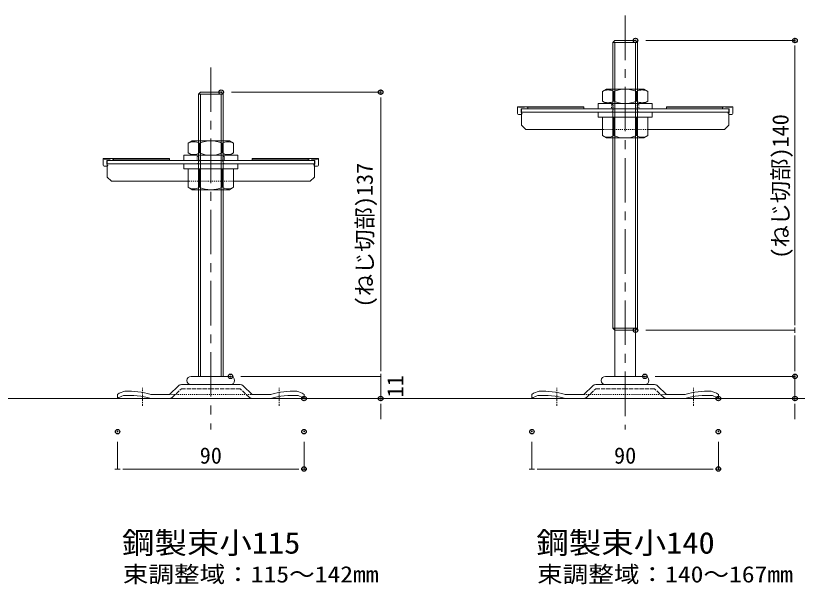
# Model space of a CAD drawing. Units: millimetres, scale not verified. Extents: x -849 to 851, y -136 to 149.
# Drawn here: x 424.5 to 500, y 33 to 88 of the extents above; entities that cross this region are included whole.
import ezdxf
from ezdxf.enums import TextEntityAlignment as Align

# ---------------------------------------------------------------- set-up
doc = ezdxf.new("R2010")
doc.units = ezdxf.units.MM
doc.header["$LTSCALE"] = 0.86
doc.header["$PDMODE"] = 32
doc.header["$PDSIZE"] = 0.43
for name, pattern in [('CHAIN1', [8, 5, -1, 1, -1]), ('DASHED1', [1.8, 1.2, -0.6]), ('LONG_DASHED2', [13, 12, -1])]:
    doc.linetypes.add(name, pattern=pattern)
for name, color, linetype, lineweight in [('0-0_一般', 4, 'Continuous', 9), ('0-1_A10_通り芯寸法', 1, 'Continuous', 9), ('0-2_0', 2, 'Continuous', 9), ('0-4_外形線2', 2, 'CHAIN1', 9)]:
    doc.layers.add(name, color=color, linetype=linetype, lineweight=lineweight)
doc.layers.add('0-3_DEFPOINTS', color=7, linetype='Continuous')
doc.layers.add('0-6_作図', color=7, linetype='Continuous')
doc.styles.add('ＭＳ ゴシック', font='')
doc.styles.get('ＭＳ ゴシック').set_extended_font_data('MS Gothic')

# ---------------------------------------------------------------- blocks, each defined once
blk = doc.blocks.new('_DOT')
at = {"layer": '0-2_0', "color": 7}
for p, q in [((-2.5, 0), (-5, 0)), ((-1.25, 0), (1.25, 0))]:
    blk.add_line(p, q, dxfattribs=at)
blk = doc.blocks.new('グループ-172-1')
at = {"layer": '0-0_一般', "color": 2, "linetype": 'CHAIN1'}
for p, q in [((20141.37, -45250.72), (20141.37, -45207.22)), ((20471.37, -45250.72), (20471.37, -45207.22))]:
    blk.add_line(p, q, dxfattribs=at)
at = {"layer": '0-2_0'}
for p, q in [((20258.87, -45179.22), (20306.37, -45179.22)), ((20353.87, -45179.22), (20306.37, -45179.22)), ((20206.37, -45222.72), (20228.48, -45201.93)), ((20235.33, -45199.22), (20306.37, -45199.22)), ((20258.87, -45199.22), (20306.37, -45199.22)), ((20353.87, -45199.22), (20306.37, -45199.22)), ((20377.41, -45199.22), (20306.37, -45199.22)), ((20406.37, -45222.72), (20384.25, -45201.93)), ((20081.37, -45232.72), (20081.37, -45222.72)), ((20161.37, -45222.72), (20206.37, -45222.72)), ((20451.37, -45222.72), (20406.37, -45222.72)), ((20531.37, -45232.72), (20531.37, -45222.72)), ((20081.37, -45232.72), (20161.37, -45232.72)), ((20161.37, -45232.72), (20306.37, -45232.72)), ((20451.37, -45232.72), (20306.37, -45232.72)), ((20531.37, -45232.72), (20451.37, -45232.72))]:
    blk.add_line(p, q, dxfattribs=at)
at = {"layer": '0-2_0', "linetype": 'DASHED1'}
blk.add_line((20206.37, -45222.72), (20406.37, -45222.72), dxfattribs=at)
at = {"layer": '0-2_0', "linetype": 'LONG_DASHED2'}
for p, q in [((20213.22, -45230.01), (20235.33, -45209.22)), ((20235.33, -45209.22), (20306.37, -45209.22)), ((20377.41, -45209.22), (20306.37, -45209.22)), ((20399.52, -45230.01), (20377.41, -45209.22))]:
    blk.add_line(p, q, dxfattribs=at)
at = {"layer": '0-2_0'}
for centre, radius, start, end in [((20258.87, -45189.22), 10, 90, 180), ((20353.87, -45189.22), 10, 0, 90), ((20235.33, -45209.22), 10, 90, 133.22853), ((20258.87, -45189.22), 10, 180, 270), ((20353.87, -45189.22), 10, 270, 0), ((20377.41, -45209.22), 10, 46.77147, 90), ((20109.42, -45264.11), 50, 102.09637, 124.12695), ((20106.16, -45264.11), 40, 104.94806, 128.30284), ((20108.01, -45415.07), 190, 73.68982, 93.67123), ((20106.59, -45415.07), 200, 74.1055, 92.19297), ((20506.14, -45415.07), 200, 87.80703, 105.8945), ((20504.73, -45415.07), 190, 86.32877, 106.31018), ((20503.32, -45264.11), 50, 55.87305, 77.90363), ((20506.57, -45264.11), 40, 51.69716, 75.05194)]:
    blk.add_arc(centre, radius, start, end, dxfattribs=at)
at = {"layer": '0-2_0', "linetype": 'LONG_DASHED2'}
for centre, start, end in [((20206.37, -45222.72), 270, 313.22853), ((20406.37, -45222.72), 226.77147, 270)]:
    blk.add_arc(centre, 10, start, end, dxfattribs=at)
blk = doc.blocks.new('グループ-175-1')
at = {"layer": '0-0_一般', "color": 2, "linetype": 'CHAIN1'}
for p, q in [((19141.37, -45250.72), (19141.37, -45207.22)), ((19471.37, -45250.72), (19471.37, -45207.22))]:
    blk.add_line(p, q, dxfattribs=at)
at = {"layer": '0-2_0'}
for p, q in [((19258.87, -45179.22), (19306.37, -45179.22)), ((19353.87, -45179.22), (19306.37, -45179.22)), ((19206.37, -45222.72), (19228.48, -45201.93)), ((19235.33, -45199.22), (19306.37, -45199.22)), ((19258.87, -45199.22), (19306.37, -45199.22)), ((19353.87, -45199.22), (19306.37, -45199.22)), ((19377.41, -45199.22), (19306.37, -45199.22)), ((19406.37, -45222.72), (19384.25, -45201.93)), ((19081.37, -45232.72), (19081.37, -45222.72)), ((19161.37, -45222.72), (19206.37, -45222.72)), ((19451.37, -45222.72), (19406.37, -45222.72)), ((19531.37, -45232.72), (19531.37, -45222.72)), ((19081.37, -45232.72), (19161.37, -45232.72)), ((19161.37, -45232.72), (19306.37, -45232.72)), ((19451.37, -45232.72), (19306.37, -45232.72)), ((19531.37, -45232.72), (19451.37, -45232.72))]:
    blk.add_line(p, q, dxfattribs=at)
at = {"layer": '0-2_0', "linetype": 'DASHED1'}
blk.add_line((19206.37, -45222.72), (19406.37, -45222.72), dxfattribs=at)
at = {"layer": '0-2_0', "linetype": 'LONG_DASHED2'}
for p, q in [((19213.22, -45230.01), (19235.33, -45209.22)), ((19235.33, -45209.22), (19306.37, -45209.22)), ((19377.41, -45209.22), (19306.37, -45209.22)), ((19399.52, -45230.01), (19377.41, -45209.22))]:
    blk.add_line(p, q, dxfattribs=at)
at = {"layer": '0-2_0'}
for centre, radius, start, end in [((19258.87, -45189.22), 10, 90, 180), ((19353.87, -45189.22), 10, 0, 90), ((19235.33, -45209.22), 10, 90, 133.22853), ((19258.87, -45189.22), 10, 180, 270), ((19353.87, -45189.22), 10, 270, 0), ((19377.41, -45209.22), 10, 46.77147, 90), ((19109.42, -45264.11), 50, 102.09637, 124.12695), ((19106.16, -45264.11), 40, 104.94806, 128.30284), ((19108.01, -45415.07), 190, 73.68982, 93.67123), ((19106.59, -45415.07), 200, 74.1055, 92.19297), ((19506.14, -45415.07), 200, 87.80703, 105.8945), ((19504.73, -45415.07), 190, 86.32877, 106.31018), ((19503.32, -45264.11), 50, 55.87305, 77.90363), ((19506.57, -45264.11), 40, 51.69716, 75.05194)]:
    blk.add_arc(centre, radius, start, end, dxfattribs=at)
at = {"layer": '0-2_0', "linetype": 'LONG_DASHED2'}
for centre, start, end in [((19206.37, -45222.72), 270, 313.22853), ((19406.37, -45222.72), 226.77147, 270)]:
    blk.add_arc(centre, 10, start, end, dxfattribs=at)
blk = doc.blocks.new('グループ-192-1')
at = {"layer": '0-0_一般'}
for p, q in [((19046.37, -44668.97), (19046.37, -44652.72)), ((19047.87, -44652.72), (19046.37, -44652.72)), ((19206.37, -44652.72), (19047.87, -44652.72)), ((19049.62, -44654.22), (19063.12, -44654.22)), ((19055.12, -44666.47), (19055.12, -44658.72)), ((19206.37, -44657.72), (19056.12, -44657.72)), ((19064.87, -44652.72), (19067.87, -44652.72)), ((19069.62, -44654.22), (19071.37, -44654.22)), ((19071.37, -44654.22), (19071.37, -44657.72)), ((19206.37, -44654.22), (19071.37, -44654.22)), ((19206.37, -44652.72), (19206.37, -44657.72)), ((19055.12, -44671.47), (19048.87, -44671.47))]:
    blk.add_line(p, q, dxfattribs=at)
for centre, radius, start, end in [((19048.12, -44653.47), 0.75, 0, 90), ((19049.62, -44653.47), 0.75, 180, 270), ((19056.12, -44658.72), 1, 90, 180), ((19063.12, -44653.47), 0.75, 270, 0), ((19064.62, -44653.47), 0.75, 90, 180), ((19068.12, -44653.47), 0.75, 0, 90), ((19069.62, -44653.47), 0.75, 180, 270), ((19048.87, -44668.97), 2.5, 180, 270), ((19055.12, -44668.97), 2.5, 60.20343, 90), ((19055.12, -44668.97), 2.5, 270, 299.79657)]:
    blk.add_arc(centre, radius, start, end, dxfattribs=at)
at = {"layer": '0-0_一般', "linetype": 'DASHED1'}
blk.add_arc((19055.12, -44668.97), 2.5, 299.79657, 60.20343, dxfattribs=at)
blk = doc.blocks.new('グループ-193-1')
at = {"layer": '0-0_一般'}
for p, q in [((19406.37, -44652.72), (19406.37, -44657.72)), ((19406.37, -44652.72), (19564.87, -44652.72)), ((19406.37, -44654.22), (19541.37, -44654.22)), ((19406.37, -44657.72), (19556.61, -44657.72)), ((19543.12, -44654.22), (19541.37, -44654.22)), ((19541.37, -44654.22), (19541.37, -44657.72)), ((19547.87, -44652.72), (19544.87, -44652.72)), ((19563.12, -44654.22), (19549.62, -44654.22)), ((19557.61, -44666.47), (19557.61, -44658.72)), ((19564.87, -44652.72), (19566.37, -44652.72)), ((19566.37, -44668.97), (19566.37, -44652.72)), ((19557.61, -44671.47), (19563.87, -44671.47))]:
    blk.add_line(p, q, dxfattribs=at)
for centre, radius, start, end in [((19543.12, -44653.47), 0.75, 270, 0), ((19544.62, -44653.47), 0.75, 90, 180), ((19548.12, -44653.47), 0.75, 0, 90), ((19549.62, -44653.47), 0.75, 180, 270), ((19556.61, -44658.72), 1, 0, 90), ((19563.12, -44653.47), 0.75, 270, 0), ((19564.62, -44653.47), 0.75, 90, 180), ((19557.61, -44668.97), 2.5, 90, 119.79657), ((19557.61, -44668.97), 2.5, 240.20343, 270), ((19563.87, -44668.97), 2.5, 270, 0)]:
    blk.add_arc(centre, radius, start, end, dxfattribs=at)
at = {"layer": '0-0_一般', "linetype": 'DASHED1'}
blk.add_arc((19557.61, -44668.97), 2.5, 119.79657, 240.20343, dxfattribs=at)
blk = doc.blocks.new('グループ-194-1')
at = {"layer": '0-0_一般'}
for p, q in [((19056.37, -44657.72), (19056.37, -44697.72)), ((19056.37, -44657.72), (19306.37, -44657.72)), ((19272.62, -44657.72), (19241.37, -44657.72)), ((19556.37, -44657.72), (19306.37, -44657.72)), ((19340.12, -44657.72), (19371.37, -44657.72)), ((19556.37, -44657.72), (19556.37, -44697.72)), ((19056.37, -44665.72), (19272.12, -44665.72)), ((19068.37, -44665.72), (19070.11, -44665.72)), ((19556.37, -44665.72), (19340.62, -44665.72)), ((19544.37, -44665.72), (19542.62, -44665.72)), ((19056.37, -44697.72), (19066.37, -44707.72)), ((19556.37, -44697.72), (19546.37, -44707.72)), ((19066.37, -44707.72), (19251.52, -44707.72)), ((19546.37, -44707.72), (19361.21, -44707.72))]:
    blk.add_line(p, q, dxfattribs=at)
at = {"layer": '0-0_一般', "linetype": 'DASHED1'}
for p, q in [((19273.37, -44647.72), (19273.37, -44656.97)), ((19277.12, -44647.72), (19273.37, -44647.72)), ((19335.62, -44647.72), (19339.37, -44647.72)), ((19339.37, -44647.72), (19339.37, -44656.97))]:
    blk.add_line(p, q, dxfattribs=at)
at = {"layer": '0-0_一般', "color": 7, "linetype": 'DASHED1'}
blk.add_line((19361.21, -44707.72), (19251.52, -44707.72), dxfattribs=at)
at = {"layer": '0-0_一般', "linetype": 'DASHED1'}
for points in [[(19277.12, -44660.72), (19277.12, -44647.72), (19273.37, -44647.72)], [(19335.62, -44660.72), (19335.62, -44647.72), (19339.37, -44647.72)]]:
    blk.add_lwpolyline(points, dxfattribs=at)
at = {"layer": '0-0_一般'}
for centre, radius, start, end in [((19272.62, -44656.97), 0.75, 270, 0), ((19340.12, -44656.97), 0.75, 180, 270), ((19272.12, -44660.72), 5, 270, 0), ((19340.62, -44660.72), 5, 180, 270)]:
    blk.add_arc(centre, radius, start, end, dxfattribs=at)
at = {"layer": '0-2_0', "color": 4}
for p, q in [((19278.94, -44639.53), (19278.94, -44615.91)), ((19333.79, -44639.53), (19333.79, -44615.91)), ((19241.37, -44645.22), (19241.37, -44657.72)), ((19306.37, -44645.22), (19241.37, -44645.22)), ((19306.37, -44645.22), (19371.37, -44645.22)), ((19371.37, -44645.22), (19371.37, -44657.72)), ((19306.37, -44678.22), (19251.52, -44678.22)), ((19278.94, -44678.22), (19278.94, -44722.53)), ((19306.37, -44678.22), (19361.21, -44678.22)), ((19333.79, -44678.22), (19333.79, -44722.53))]:
    blk.add_line(p, q, dxfattribs=at)
for points in [[(19251.52, -44615.91), (19261.37, -44610.22), (19306.37, -44610.22), (19351.37, -44610.22), (19361.21, -44615.91), (19361.21, -44639.53), (19351.37, -44645.22), (19306.37, -44645.22), (19261.37, -44645.22), (19251.52, -44639.53)], [(19371.37, -44645.22), (19241.37, -44645.22), (19241.37, -44657.72), (19371.37, -44657.72)], [(19371.37, -44665.72), (19241.37, -44665.72), (19241.37, -44678.22), (19371.37, -44678.22)], [(19251.52, -44722.53), (19261.37, -44728.22), (19306.37, -44728.22), (19351.37, -44728.22), (19361.21, -44722.53), (19361.21, -44678.22), (19251.52, -44678.22)]]:
    blk.add_lwpolyline(points, close=True, dxfattribs=at)
for centre, radius, start, end in [((19265.23, -44639.66), 27.42, 60.00001, 119.99999), ((19306.37, -44679.2), 68.98, 90, 113.42654), ((19306.37, -44679.2), 68.98, 66.57346, 90), ((19347.5, -44639.66), 27.42, 60.00001, 119.99999), ((19265.23, -44615.78), 27.42, 240.00001, 299.99999), ((19306.37, -44576.24), 68.98, 246.57346, 270), ((19306.37, -44576.24), 68.98, 270, 293.42654), ((19347.5, -44615.78), 27.42, 240.00001, 299.99999), ((19265.23, -44698.78), 27.42, 240.00001, 299.99999), ((19306.37, -44659.24), 68.98, 246.57346, 270), ((19306.37, -44659.24), 68.98, 270, 293.42654), ((19347.5, -44698.78), 27.42, 240.00001, 299.99999)]:
    blk.add_arc(centre, radius, start, end, dxfattribs=at)
at = {"layer": '0-0_一般'}
for name in ['グループ-192-1', 'グループ-193-1']:
    blk.add_blockref(name, (0, 0), dxfattribs=at)
blk = doc.blocks.new('グループ-195-1')
at = {"layer": '0-0_一般'}
for p, q in [((20046.37, -44543.97), (20046.37, -44527.72)), ((20047.87, -44527.72), (20046.37, -44527.72)), ((20206.37, -44527.72), (20047.87, -44527.72)), ((20064.87, -44527.72), (20067.87, -44527.72)), ((20206.37, -44527.72), (20206.37, -44532.72)), ((20055.13, -44546.47), (20048.87, -44546.47)), ((20049.62, -44529.22), (20063.12, -44529.22)), ((20055.13, -44541.47), (20055.13, -44533.72)), ((20206.37, -44532.72), (20056.13, -44532.72)), ((20069.62, -44529.22), (20071.37, -44529.22)), ((20071.37, -44529.22), (20071.37, -44532.72)), ((20206.37, -44529.22), (20071.37, -44529.22))]:
    blk.add_line(p, q, dxfattribs=at)
for centre, radius, start, end in [((20048.12, -44528.47), 0.75, 0, 90), ((20064.62, -44528.47), 0.75, 90, 180), ((20068.12, -44528.47), 0.75, 0, 90), ((20048.87, -44543.97), 2.5, 180, 270), ((20049.62, -44528.47), 0.75, 180, 270), ((20056.13, -44533.72), 1, 90, 180), ((20055.13, -44543.97), 2.5, 60.20343, 90), ((20055.13, -44543.97), 2.5, 270, 299.79657), ((20063.12, -44528.47), 0.75, 270, 0), ((20069.62, -44528.47), 0.75, 180, 270)]:
    blk.add_arc(centre, radius, start, end, dxfattribs=at)
at = {"layer": '0-0_一般', "linetype": 'DASHED1'}
blk.add_arc((20055.13, -44543.97), 2.5, 299.79657, 60.20343, dxfattribs=at)
blk = doc.blocks.new('グループ-196-1')
at = {"layer": '0-0_一般'}
for p, q in [((20406.37, -44527.72), (20406.37, -44532.72)), ((20406.37, -44527.72), (20564.87, -44527.72)), ((20547.87, -44527.72), (20544.87, -44527.72)), ((20564.87, -44527.72), (20566.37, -44527.72)), ((20566.37, -44543.97), (20566.37, -44527.72)), ((20406.37, -44529.22), (20541.37, -44529.22)), ((20406.37, -44532.72), (20556.61, -44532.72)), ((20543.12, -44529.22), (20541.37, -44529.22)), ((20541.37, -44529.22), (20541.37, -44532.72)), ((20563.12, -44529.22), (20549.62, -44529.22)), ((20557.61, -44541.47), (20557.61, -44533.72)), ((20557.61, -44546.47), (20563.87, -44546.47))]:
    blk.add_line(p, q, dxfattribs=at)
for centre, radius, start, end in [((20544.62, -44528.47), 0.75, 90, 180), ((20548.12, -44528.47), 0.75, 0, 90), ((20564.62, -44528.47), 0.75, 90, 180), ((20543.12, -44528.47), 0.75, 270, 0), ((20549.62, -44528.47), 0.75, 180, 270), ((20557.61, -44543.97), 2.5, 90, 119.79657), ((20557.61, -44543.97), 2.5, 240.20343, 270), ((20556.61, -44533.72), 1, 0, 90), ((20563.12, -44528.47), 0.75, 270, 0), ((20563.87, -44543.97), 2.5, 270, 0)]:
    blk.add_arc(centre, radius, start, end, dxfattribs=at)
at = {"layer": '0-0_一般', "linetype": 'DASHED1'}
blk.add_arc((20557.61, -44543.97), 2.5, 119.79657, 240.20343, dxfattribs=at)
blk = doc.blocks.new('グループ-197-1')
at = {"layer": '0-0_一般', "linetype": 'DASHED1'}
for p, q in [((20273.37, -44522.72), (20273.37, -44531.97)), ((20277.12, -44522.72), (20273.37, -44522.72)), ((20335.62, -44522.72), (20339.37, -44522.72)), ((20339.37, -44522.72), (20339.37, -44531.97))]:
    blk.add_line(p, q, dxfattribs=at)
at = {"layer": '0-0_一般'}
for p, q in [((20056.37, -44532.72), (20056.37, -44572.72)), ((20056.37, -44532.72), (20306.37, -44532.72)), ((20056.37, -44540.72), (20272.12, -44540.72)), ((20068.37, -44540.72), (20070.11, -44540.72)), ((20272.62, -44532.72), (20241.37, -44532.72)), ((20556.37, -44532.72), (20306.37, -44532.72)), ((20340.12, -44532.72), (20371.37, -44532.72)), ((20556.37, -44540.72), (20340.62, -44540.72)), ((20544.37, -44540.72), (20542.63, -44540.72)), ((20556.37, -44532.72), (20556.37, -44572.72)), ((20056.37, -44572.72), (20066.37, -44582.72)), ((20066.37, -44582.72), (20251.52, -44582.72)), ((20546.37, -44582.72), (20361.22, -44582.72)), ((20556.37, -44572.72), (20546.37, -44582.72))]:
    blk.add_line(p, q, dxfattribs=at)
at = {"layer": '0-0_一般', "color": 7, "linetype": 'DASHED1'}
blk.add_line((20361.22, -44582.72), (20251.52, -44582.72), dxfattribs=at)
at = {"layer": '0-0_一般', "linetype": 'DASHED1'}
for points in [[(20277.12, -44535.72), (20277.12, -44522.72), (20273.37, -44522.72)], [(20335.62, -44535.72), (20335.62, -44522.72), (20339.37, -44522.72)]]:
    blk.add_lwpolyline(points, dxfattribs=at)
at = {"layer": '0-0_一般'}
for centre, radius, start, end in [((20272.12, -44535.72), 5, 270, 0), ((20272.62, -44531.97), 0.75, 270, 0), ((20340.62, -44535.72), 5, 180, 270), ((20340.12, -44531.97), 0.75, 180, 270)]:
    blk.add_arc(centre, radius, start, end, dxfattribs=at)
at = {"layer": '0-2_0', "color": 4}
for p, q in [((20278.94, -44514.53), (20278.94, -44490.91)), ((20333.79, -44514.53), (20333.79, -44490.91)), ((20241.37, -44520.22), (20241.37, -44532.72)), ((20306.37, -44520.22), (20241.37, -44520.22)), ((20306.37, -44520.22), (20371.37, -44520.22)), ((20371.37, -44520.22), (20371.37, -44532.72)), ((20306.37, -44553.22), (20251.52, -44553.22)), ((20278.94, -44553.22), (20278.94, -44597.53)), ((20306.37, -44553.22), (20361.22, -44553.22)), ((20333.79, -44553.22), (20333.79, -44597.53))]:
    blk.add_line(p, q, dxfattribs=at)
for points in [[(20251.52, -44490.91), (20261.37, -44485.22), (20306.37, -44485.22), (20351.37, -44485.22), (20361.22, -44490.91), (20361.22, -44514.53), (20351.37, -44520.22), (20306.37, -44520.22), (20261.37, -44520.22), (20251.52, -44514.53)], [(20371.37, -44520.22), (20241.37, -44520.22), (20241.37, -44532.72), (20371.37, -44532.72)], [(20371.37, -44540.72), (20241.37, -44540.72), (20241.37, -44553.22), (20371.37, -44553.22)], [(20251.52, -44597.53), (20261.37, -44603.22), (20306.37, -44603.22), (20351.37, -44603.22), (20361.22, -44597.53), (20361.22, -44553.22), (20251.52, -44553.22)]]:
    blk.add_lwpolyline(points, close=True, dxfattribs=at)
for centre, radius, start, end in [((20265.23, -44514.66), 27.42, 60.00001, 119.99999), ((20306.37, -44554.2), 68.98, 90, 113.42654), ((20306.37, -44554.2), 68.98, 66.57346, 90), ((20347.5, -44514.66), 27.42, 60.00001, 119.99999), ((20265.23, -44490.78), 27.42, 240.00001, 299.99999), ((20306.37, -44451.24), 68.98, 246.57346, 270), ((20306.37, -44451.24), 68.98, 270, 293.42654), ((20347.5, -44490.78), 27.42, 240.00001, 299.99999), ((20265.23, -44573.78), 27.42, 240.00001, 299.99999), ((20306.37, -44534.24), 68.98, 246.57346, 270), ((20306.37, -44534.24), 68.98, 270, 293.42654), ((20347.5, -44573.78), 27.42, 240.00001, 299.99999)]:
    blk.add_arc(centre, radius, start, end, dxfattribs=at)
at = {"layer": '0-0_一般'}
for name in ['グループ-195-1', 'グループ-196-1']:
    blk.add_blockref(name, (0, 0), dxfattribs=at)

msp = doc.modelspace()

# ---------------------------------------------------------------- linework, layer by layer
at = {"layer": '0-0_一般', "color": 2, "linetype": 'CHAIN1'}
for p, q in [((483.3603, 87.9839), (483.3603, 47.9839)), ((443.3603, 82.9839), (443.3603, 47.9839))]:
    msp.add_line(p, q, dxfattribs=at)
at = {"layer": '0-0_一般', "color": 2}
for p, q in [((482.1603, 85.3839), (482.3603, 85.5839)), ((482.1603, 85.3839), (482.1603, 57.7839)), ((482.3603, 85.5839), (484.3603, 85.5839)), ((482.3603, 85.3839), (482.3603, 53.1239)), ((484.3603, 85.5839), (484.5603, 85.3839)), ((484.3603, 85.3839), (484.3603, 53.1239)), ((442.1603, 80.3839), (442.3603, 80.5839)), ((442.1603, 80.3839), (442.1603, 53.1239)), ((442.3603, 80.5839), (444.3603, 80.5839)), ((442.3603, 80.3839), (442.3603, 53.1239)), ((444.3603, 80.5839), (444.5603, 80.3839)), ((444.3603, 80.3839), (444.3603, 53.1239)), ((482.1603, 57.7839), (484.5603, 57.7839)), ((482.1603, 57.7839), (482.3603, 57.5839)), ((482.3603, 57.5839), (484.3603, 57.5839)), ((484.3603, 57.5839), (484.5603, 57.7839))]:
    msp.add_line(p, q, dxfattribs=at)
for points in [[(482.1603, 85.3839), (484.5603, 85.3839), (484.5603, 57.7839)], [(442.1603, 80.3839), (444.5603, 80.3839), (444.5603, 53.1239)]]:
    msp.add_lwpolyline(points, dxfattribs=at)
at = {"layer": '0-1_A10_通り芯寸法'}
for p, q in [((485.3603, 85.5839), (499.7599, 85.5839)), ((499.7599, 58.5838), (499.7599, 84.5839)), ((445.3603, 80.5839), (459.7599, 80.5839)), ((459.7599, 54.1238), (459.7599, 79.5839)), ((485.3603, 57.5839), (499.7599, 57.5839)), ((485.3603, 57.5839), (499.7599, 57.5839)), ((499.7599, 56.5839), (499.7599, 54.1238)), ((459.7599, 54.1238), (459.7599, 55.1238)), ((499.7599, 54.1238), (499.7599, 55.1238)), ((446.2603, 53.1239), (459.7599, 53.1239)), ((446.2603, 53.1239), (459.7599, 53.1239)), ((459.7599, 53.1239), (459.7599, 50.9839)), ((486.2603, 53.1239), (499.7599, 53.1239)), ((486.2603, 53.1239), (499.7599, 53.1239)), ((499.7599, 53.1239), (499.7599, 50.9839)), ((453.3603, 50.9839), (459.7599, 50.9839)), ((493.3603, 50.9839), (499.7599, 50.9839)), ((459.7599, 49.9839), (459.7599, 48.984)), ((499.7599, 49.9839), (499.7599, 48.984)), ((434.3603, 46.7814), (434.3603, 44.1714)), ((452.3603, 46.7814), (452.3603, 44.1714)), ((474.3603, 46.7814), (474.3603, 44.1714)), ((492.3603, 46.7814), (492.3603, 44.1714)), ((435.3602, 44.1714), (451.3603, 44.1714)), ((475.3602, 44.1714), (491.3603, 44.1714))]:
    msp.add_line(p, q, dxfattribs=at)
at = {"layer": '0-3_DEFPOINTS'}
for p in [(484.3603, 85.5839), (499.7599, 85.5839), (444.3603, 80.5839), (459.7599, 80.5839), (484.3603, 57.5839), (445.2603, 53.1239), (485.2603, 53.1239), (485.2603, 53.1239), (499.7599, 53.1239), (452.3603, 50.9839), (459.7599, 50.9839), (492.3603, 50.9839), (499.7599, 50.9839), (434.3603, 47.7814), (452.3603, 47.7814), (474.3603, 47.7814), (492.3603, 47.7814), (452.3603, 44.1714), (492.3603, 44.1714)]:
    msp.add_point(p, dxfattribs=at)
at = {"layer": '0-4_外形線2', "linetype": 'Continuous'}
msp.add_line((622.9881, 50.9839), (230.9881, 50.9839), dxfattribs=at)

# ---------------------------------------------------------------- block references
at = {"layer": '0-1_A10_通り芯寸法', "xscale": 0.1999878, "yscale": 0.1999878}
for p, rotation in [((499.7599, 85.5839), 90), ((459.7599, 80.5839), 90), ((499.7599, 57.5839), 270), ((499.7599, 57.5839), 90), ((459.7599, 53.1239), 270), ((459.7599, 53.1239), 270), ((499.7599, 53.1239), 270), ((499.7599, 53.1239), 270), ((459.7599, 50.9839), 90), ((499.7599, 50.9839), 90), ((434.3603, 44.1714), 180), ((474.3603, 44.1714), 180)]:
    msp.add_blockref('_DOT', p, dxfattribs=dict(at, rotation=rotation))
for p in [(452.3603, 44.1714), (492.3603, 44.1714)]:
    msp.add_blockref('_DOT', p, dxfattribs=at)
at = {"layer": '0-4_外形線2', "xscale": 0.04, "yscale": 0.04}
for name in ['グループ-175-1', 'グループ-172-1']:
    msp.add_blockref(name, (-328.8944, 1860.2927), dxfattribs=at)
at = {"layer": '0-6_作図', "xscale": 0.04, "yscale": 0.04}
for name in ['グループ-197-1', 'グループ-194-1']:
    msp.add_blockref(name, (-328.8944, 1860.2927), dxfattribs=at)

# ---------------------------------------------------------------- texts
at = {"layer": '0-0_一般', "color": 2, "style": 'ＭＳ ゴシック'}
for s, height, width, p in [('鋼製束小115', 2.089, 1.1, (434.7842, 35.3652)), ('鋼製束小140', 2.089, 1.1, (474.7842, 35.3652)), ('束調整域：115～142mm', 1.576, 1.15, (434.8596, 32.7339)), ('束調整域：140～167mm', 1.576, 1.15, (474.8596, 32.7339))]:
    msp.add_text(s, height=height, dxfattribs=dict(at, width=width)).set_placement(p, align=Align.BOTTOM_LEFT)
at = {"layer": '0-1_A10_通り芯寸法', "style": 'ＭＳ ゴシック'}
for s, p in [('(ねじ切部)140', (499.6132, 64.4976)), ('(ねじ切部)137', (459.4716, 59.7967)), ('11', (462.4341, 51.0982))]:
    msp.add_text(s, height=1.576, rotation=90, dxfattribs=at).set_placement(p, align=Align.BOTTOM_LEFT)
for p in [(442.2891, 44.2139), (482.2891, 44.2139)]:
    msp.add_text('90', height=1.576, dxfattribs=at).set_placement(p, align=Align.BOTTOM_LEFT)

doc.saveas('drawing.dxf')
